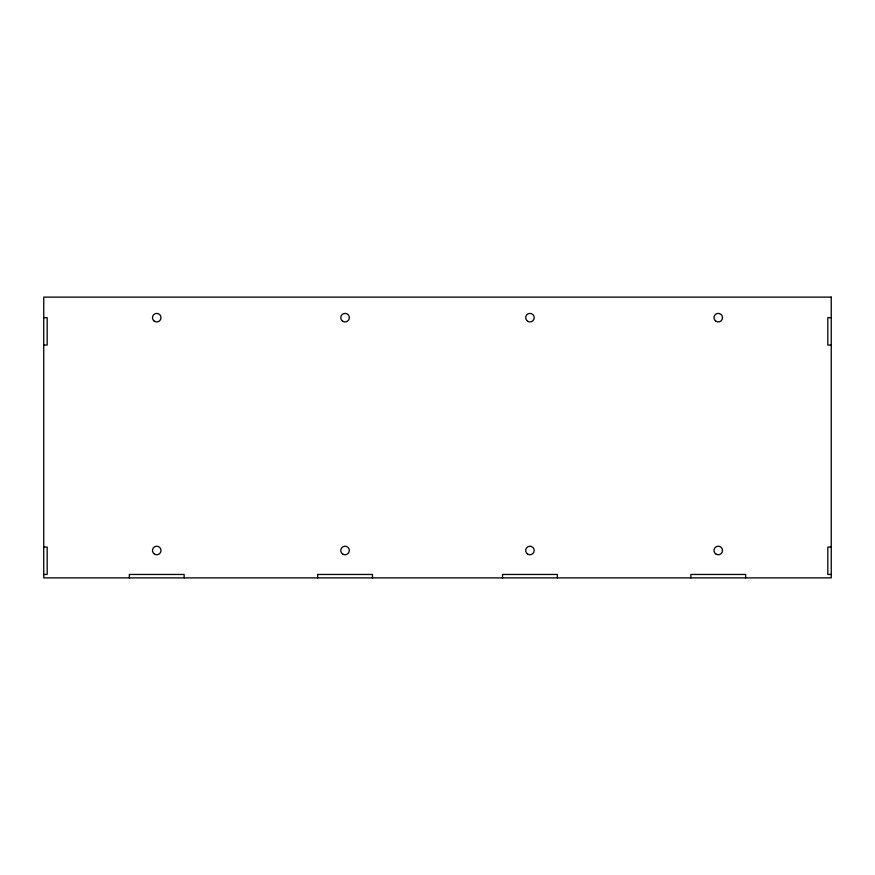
<?xml version="1.0" encoding="UTF-8"?>
<svg xmlns="http://www.w3.org/2000/svg" width="875" height="875" viewBox="0 0 875 875"><rect width="100%" height="100%" fill="white"/><g stroke="black" fill="none" stroke-linecap="round" stroke-linejoin="round"><path stroke-width="1.31" d="M43.75 317.658L47.173 317.658L47.173 345.056L43.75 345.056M831.25 317.658L827.827 317.658L827.827 345.056L831.25 345.056M43.75 547.061L47.173 547.061L47.173 574.459L43.75 574.459M831.25 547.061L827.827 547.061L827.827 574.459L831.25 574.459M745.653 577.883L745.653 574.459L690.867 574.459L690.867 577.883M557.342 577.883L557.342 574.459L502.556 574.459L502.556 577.883M372.444 577.883L372.444 574.459L317.658 574.459L317.658 577.883M184.133 577.883L184.133 574.459L129.347 574.459L129.347 577.883M831.25 297.117L43.75 297.117L43.75 577.883L831.25 577.883L831.25 297.117M716.122 321.366A4.277 4.277 0 0 0 722.542 317.658A4.277 4.277 0 0 0 716.122 313.961A4.277 4.277 0 0 0 716.122 321.366M716.122 554.192A4.277 4.277 0 0 0 722.542 550.484A4.277 4.277 0 0 0 716.122 546.788A4.277 4.277 0 0 0 716.122 554.192M154.175 321.081A4.277 4.277 0 0 0 160.989 318.172A4.277 4.277 0 0 0 155.061 313.731A4.277 4.277 0 0 0 154.175 321.081M154.602 554.192A4.277 4.277 0 0 0 161.022 550.484A4.277 4.277 0 0 0 154.602 546.788A4.277 4.277 0 0 0 154.602 554.192M342.453 321.059A4.277 4.277 0 0 0 349.3 318.216A4.277 4.277 0 0 0 343.416 313.709A4.277 4.277 0 0 0 342.453 321.059M527.625 321.256A4.277 4.277 0 0 0 534.22 317.877A4.277 4.277 0 0 0 527.997 313.852A4.277 4.277 0 0 0 527.625 321.256M342.705 554.072A4.277 4.277 0 0 0 349.322 550.736A4.277 4.277 0 0 0 343.131 546.667A4.277 4.277 0 0 0 342.705 554.072M527.811 554.192A4.277 4.277 0 0 0 534.22 550.484A4.277 4.277 0 0 0 527.811 546.788A4.277 4.277 0 0 0 527.811 554.192"/></g></svg>
